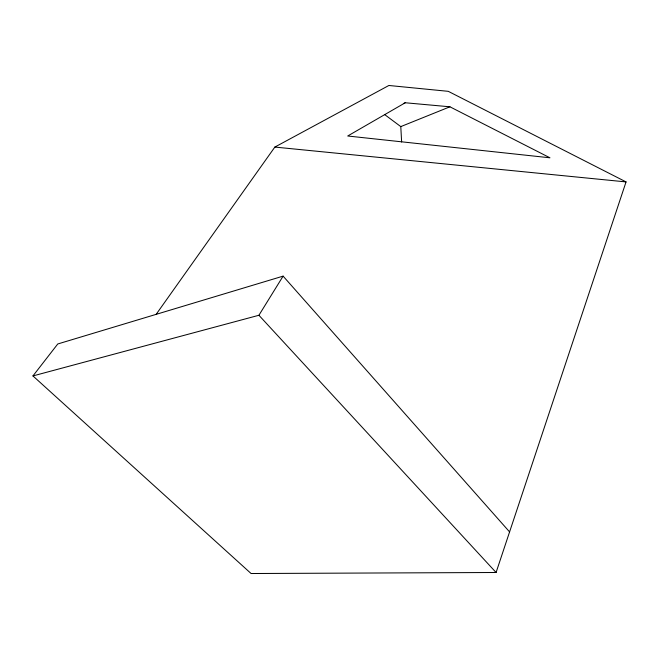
<?xml version="1.0" encoding="UTF-8"?>
<svg xmlns="http://www.w3.org/2000/svg" width="659" height="659" viewBox="0 0 659 659"><rect width="100%" height="100%" fill="white"/><g stroke="black" fill="none" stroke-linecap="round" stroke-linejoin="round"><path stroke-width="0.99" d="M509.58 531.912L283.106 276.129L57.761 343.973L32.95 375.927L251.079 573.519L496.079 572.498L626.05 181.917L448.268 91.329L388.876 85.481L274.852 147.072L156.142 314.351M32.95 375.927L258.913 315.266L283.106 276.129M405.252 102.763L347.697 136.001L549.936 157.798L449.924 106.799L405.252 102.763L403.39 103.554M384.444 114.419L400.787 126.602L449.924 106.799M274.852 147.072L626.05 181.917M258.913 315.266L496.079 572.498M400.787 126.602L401.636 142.014"/></g></svg>
